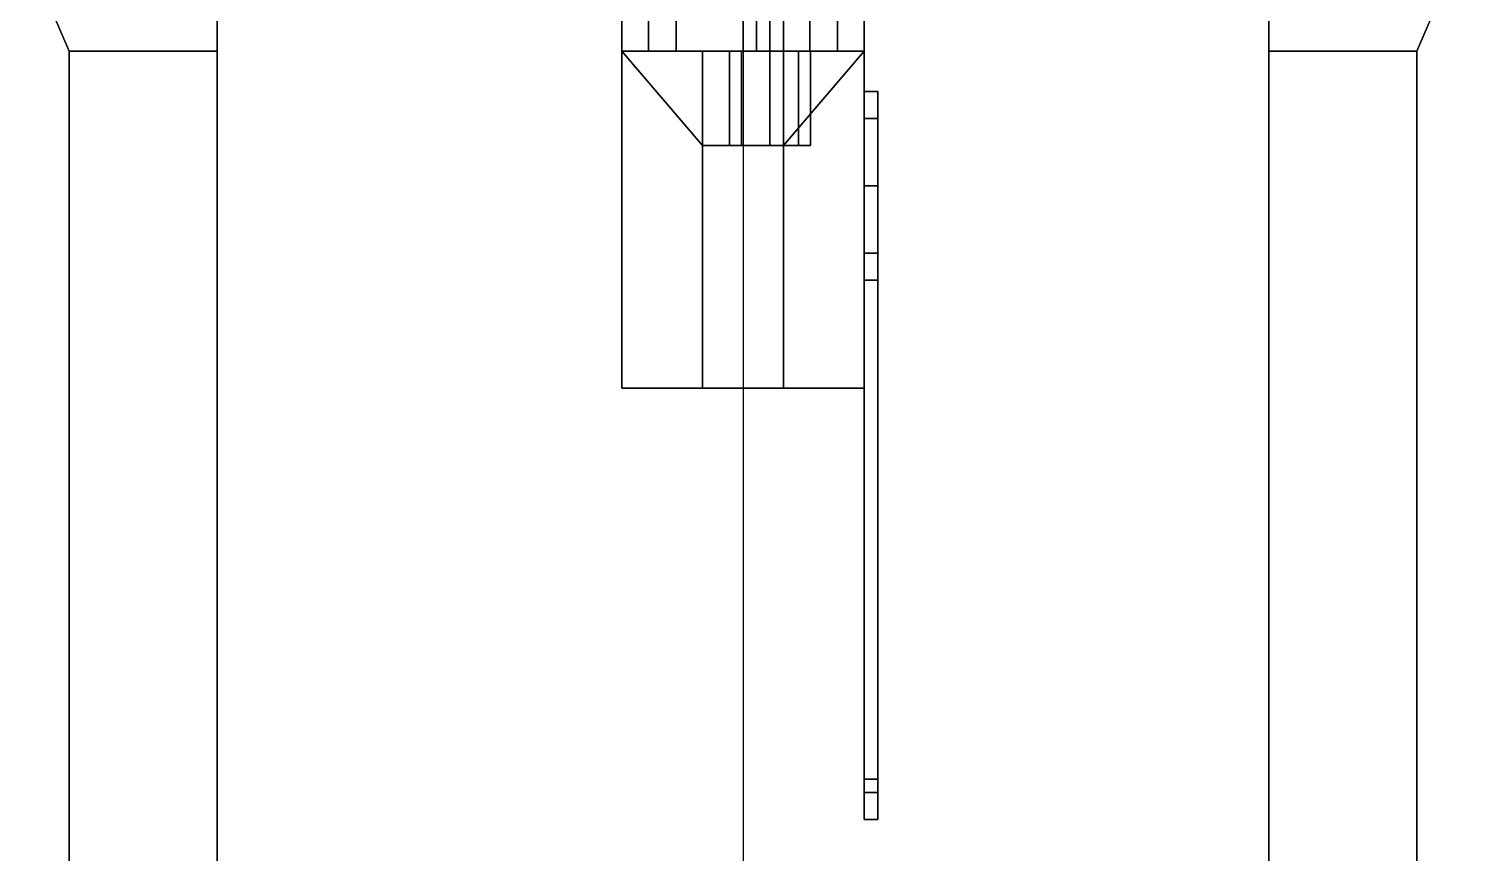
# Model space of a CAD drawing. Header units: millimetres. Extents: x -0.8 to 1, y -3.1 to 9.
# Drawn here: x -0.53 to 0.53, y -1.155 to -0.543 of the extents above; entities that cross this region are included whole.
import ezdxf

# ---------------------------------------------------------------- set-up
doc = ezdxf.new("R2010")
doc.units = ezdxf.units.MM
for name, color, linetype in [('gun', 1, 'Continuous'), ('sleeve', 5, 'Continuous'), ('tmp', 4, 'Continuous'), ('trail', 6, 'Continuous'), ('trail2', 6, 'Continuous')]:
    doc.layers.add(name, color=color, linetype=linetype)

msp = doc.modelspace()

# ---------------------------------------------------------------- linework, layer by layer
at = {"layer": 'gun'}
for points in [[(-0.0495, -0.06, 0.7595), (-0.07, -0.06, 0.71), (-0.07, -0.56, 0.71), (-0.0495, -0.56, 0.7595)], [(-0.07, -0.06, 0.71), (-0.0495, -0.06, 0.6605), (-0.0495, -0.56, 0.6605), (-0.07, -0.56, 0.71)], [(0, -0.06, 0.78), (-0.0495, -0.06, 0.7595), (-0.0495, -0.56, 0.7595), (0, -0.56, 0.78)], [(-0.0495, -0.06, 0.6605), (0, -0.06, 0.64), (0, -0.56, 0.64), (-0.0495, -0.56, 0.6605)], [(0.0495, -0.06, 0.7595), (0, -0.06, 0.78), (0, -0.56, 0.78), (0.0495, -0.56, 0.7595)], [(0, -0.06, 0.64), (0.0495, -0.06, 0.6605), (0.0495, -0.56, 0.6605), (0, -0.56, 0.64)], [(0.02, -0.06, 0.87), (0.01, -0.06, 0.86), (0.01, -0.56, 0.86), (0.02, -0.56, 0.87)], [(0.01, -0.06, 0.86), (0.02, -0.06, 0.85), (0.02, -0.56, 0.85), (0.01, -0.56, 0.86)], [(0.03, -0.06, 0.86), (0.02, -0.06, 0.87), (0.02, -0.56, 0.87), (0.03, -0.56, 0.86)], [(0.02, -0.06, 0.85), (0.03, -0.06, 0.86), (0.03, -0.56, 0.86), (0.02, -0.56, 0.85)], [(0.07, -0.06, 0.71), (0.0495, -0.06, 0.7595), (0.0495, -0.56, 0.7595), (0.07, -0.56, 0.71)], [(0.0495, -0.06, 0.6605), (0.07, -0.06, 0.71), (0.07, -0.56, 0.71), (0.0495, -0.56, 0.6605)], [(-0.09, -0.56, 0.61), (-0.09, -0.81, 0.61), (-0.09, -0.81, 0.85), (-0.09, -0.56, 0.85)], [(-0.09, -0.56, 0.85), (-0.09, -0.81, 0.85), (-0.03, -0.81, 0.85), (-0.03, -0.63, 0.85)], [(0.09, -0.56, 0.61), (0.03, -0.56, 0.54), (-0.03, -0.56, 0.54), (-0.09, -0.56, 0.61)], [(-0.03, -0.56, 0.54), (-0.03, -0.81, 0.54), (-0.09, -0.81, 0.61), (-0.09, -0.56, 0.61)], [(0.09, -0.56, 0.85), (0.09, -0.56, 0.61), (-0.09, -0.56, 0.61), (-0.09, -0.56, 0.85)], [(-0.09, -0.56, 0.85), (-0.03, -0.63, 0.85), (0.03, -0.63, 0.85), (0.09, -0.56, 0.85)], [(0.03, -0.56, 0.54), (0.03, -0.81, 0.54), (-0.03, -0.81, 0.54), (-0.03, -0.56, 0.54)], [(-0.01, -0.56, 0.85), (-0.01, -0.63, 0.85), (-0.01, -0.63, 0.86), (-0.01, -0.56, 0.86)], [(0.05, -0.56, 0.86), (0.05, -0.56, 0.85), (-0.01, -0.56, 0.85), (-0.01, -0.56, 0.86)], [(-0.0012, -0.56, 0.8812), (-0.01, -0.56, 0.86), (-0.01, -0.63, 0.86), (-0.0012, -0.63, 0.8812)], [(0.0412, -0.56, 0.8812), (0.05, -0.56, 0.86), (-0.01, -0.56, 0.86), (-0.0012, -0.56, 0.8812)], [(0.02, -0.56, 0.89), (-0.0012, -0.56, 0.8812), (-0.0012, -0.63, 0.8812), (0.02, -0.63, 0.89)], [(0.02, -0.56, 0.89), (0.0412, -0.56, 0.8812), (-0.0012, -0.56, 0.8812), (0.02, -0.56, 0.89)], [(0.0412, -0.56, 0.8812), (0.02, -0.56, 0.89), (0.02, -0.63, 0.89), (0.0412, -0.63, 0.8812)], [(0.03, -0.63, 0.85), (0.03, -0.81, 0.85), (0.09, -0.81, 0.85), (0.09, -0.56, 0.85)], [(0.09, -0.81, 0.61), (0.03, -0.81, 0.54), (0.03, -0.56, 0.54), (0.09, -0.56, 0.61)], [(0.05, -0.56, 0.86), (0.0412, -0.56, 0.8812), (0.0412, -0.63, 0.8812), (0.05, -0.63, 0.86)], [(0.05, -0.63, 0.86), (0.05, -0.63, 0.85), (0.05, -0.56, 0.85), (0.05, -0.56, 0.86)], [(0.09, -0.81, 0.85), (0.09, -0.81, 0.61), (0.09, -0.56, 0.61), (0.09, -0.56, 0.85)], [(-0.03, -0.81, 0.85), (-0.03, -0.81, 0.61), (-0.03, -0.63, 0.61), (-0.03, -0.63, 0.85)], [(-0.03, -0.63, 0.61), (-0.03, -0.81, 0.61), (0.03, -0.81, 0.61), (0.03, -0.63, 0.61)], [(-0.03, -0.63, 0.85), (-0.03, -0.63, 0.61), (0.03, -0.63, 0.61), (0.03, -0.63, 0.85)], [(-0.01, -0.63, 0.86), (-0.01, -0.63, 0.85), (0.05, -0.63, 0.85), (0.05, -0.63, 0.86)], [(-0.0012, -0.63, 0.8812), (-0.01, -0.63, 0.86), (0.05, -0.63, 0.86), (0.0412, -0.63, 0.8812)], [(0.02, -0.63, 0.89), (-0.0012, -0.63, 0.8812), (0.0412, -0.63, 0.8812), (0.02, -0.63, 0.89)], [(0.03, -0.63, 0.61), (0.03, -0.81, 0.61), (0.03, -0.81, 0.85), (0.03, -0.63, 0.85)], [(-0.09, -0.81, 0.85), (-0.09, -0.81, 0.61), (-0.03, -0.81, 0.61), (-0.03, -0.81, 0.85)], [(-0.09, -0.81, 0.61), (-0.03, -0.81, 0.54), (0.03, -0.81, 0.54), (0.09, -0.81, 0.61)], [(0.03, -0.81, 0.85), (0.03, -0.81, 0.61), (0.09, -0.81, 0.61), (0.09, -0.81, 0.85)]]:
    msp.add_3dface(points, dxfattribs=at)
at = {"layer": 'sleeve'}
for points in [[(-0.09, -0.02, 0.53), (-0.09, -0.56, 0.53), (-0.09, -0.56, 0.83), (-0.09, -0.02, 0.83)], [(0.09, -0.02, 0.53), (0.09, -0.56, 0.53), (-0.09, -0.56, 0.53), (-0.09, -0.02, 0.53)], [(-0.09, -0.02, 0.83), (-0.09, -0.56, 0.83), (0.09, -0.56, 0.83), (0.09, -0.02, 0.83)], [(0.09, -0.56, 0.83), (0.09, -0.56, 0.53), (0.09, -0.02, 0.53), (0.09, -0.02, 0.83)], [(-0.09, -0.56, 0.83), (-0.09, -0.56, 0.53), (0.09, -0.56, 0.53), (0.09, -0.56, 0.83)], [(0.09, -0.59, 0.62), (0.09, -0.61, 0.61), (0.09, -0.61, 0.86), (0.09, -0.59, 0.85)], [(0.1, -0.59, 0.85), (0.1, -0.59, 0.62), (0.09, -0.59, 0.62), (0.09, -0.59, 0.85)], [(0.1, -0.59, 0.62), (0.1, -0.61, 0.61), (0.09, -0.61, 0.61), (0.09, -0.59, 0.62)], [(0.09, -0.59, 0.85), (0.09, -0.61, 0.86), (0.1, -0.61, 0.86), (0.1, -0.59, 0.85)], [(0.1, -0.61, 0.86), (0.1, -0.61, 0.61), (0.1, -0.59, 0.62), (0.1, -0.59, 0.85)], [(0.09, -0.61, 0.61), (0.09, -0.66, 0.61), (0.09, -0.71, 0.86), (0.09, -0.61, 0.86)], [(0.1, -0.61, 0.61), (0.1, -0.66, 0.61), (0.09, -0.66, 0.61), (0.09, -0.61, 0.61)], [(0.09, -0.61, 0.86), (0.09, -0.71, 0.86), (0.1, -0.71, 0.86), (0.1, -0.61, 0.86)], [(0.1, -0.71, 0.86), (0.1, -0.66, 0.61), (0.1, -0.61, 0.61), (0.1, -0.61, 0.86)], [(0.09, -0.66, 0.61), (0.09, -0.73, 0.57), (0.09, -1.1, 0.74), (0.09, -0.71, 0.86)], [(0.1, -0.66, 0.61), (0.1, -0.73, 0.57), (0.09, -0.73, 0.57), (0.09, -0.66, 0.61)], [(0.1, -1.1, 0.74), (0.1, -0.73, 0.57), (0.1, -0.66, 0.61), (0.1, -0.71, 0.86)], [(0.09, -0.71, 0.86), (0.09, -1.1, 0.74), (0.1, -1.1, 0.74), (0.1, -0.71, 0.86)], [(0.09, -0.73, 0.57), (0.09, -1.11, 0.57), (0.09, -1.13, 0.59), (0.09, -1.1, 0.74)], [(0.1, -0.73, 0.57), (0.1, -1.11, 0.57), (0.09, -1.11, 0.57), (0.09, -0.73, 0.57)], [(0.1, -1.13, 0.59), (0.1, -1.11, 0.57), (0.1, -0.73, 0.57), (0.1, -1.1, 0.74)], [(0.09, -1.13, 0.59), (0.09, -1.13, 0.59), (0.09, -1.13, 0.71), (0.09, -1.1, 0.74)], [(0.09, -1.1, 0.74), (0.09, -1.13, 0.71), (0.1, -1.13, 0.71), (0.1, -1.1, 0.74)], [(0.1, -1.13, 0.71), (0.1, -1.13, 0.59), (0.1, -1.13, 0.59), (0.1, -1.1, 0.74)], [(0.09, -1.13, 0.59), (0.09, -1.11, 0.57), (0.1, -1.11, 0.57), (0.1, -1.13, 0.59)], [(0.09, -1.13, 0.71), (0.09, -1.13, 0.59), (0.1, -1.13, 0.59), (0.1, -1.13, 0.71)]]:
    msp.add_3dface(points, dxfattribs=at)
at = {"layer": 'tmp'}
msp.add_xline((0, -0.04, 2.23), (0, -1), dxfattribs=at)
at = {"layer": 'trail'}
for points in [[(-0.39, -0.49, 0.29), (-0.39, -0.56, 0.29), (-0.5, -0.56, 0.29), (-0.53, -0.49, 0.29)], [(-0.5, -0.56, 0.45), (-0.39, -0.56, 0.45), (-0.39, -0.49, 0.47), (-0.53, -0.49, 0.47)], [(-0.53, -0.49, 0.29), (-0.5, -0.56, 0.29), (-0.5, -0.56, 0.45), (-0.53, -0.49, 0.47)], [(-0.39, -0.49, 0.47), (-0.39, -0.56, 0.45), (-0.39, -0.56, 0.29), (-0.39, -0.49, 0.29)], [(-0.39, -0.56, 0.29), (-0.39, -2.43, 0.05), (-0.5, -2.43, 0.05), (-0.5, -0.56, 0.29)], [(-0.5, -2.43, 0.15), (-0.39, -2.43, 0.15), (-0.39, -0.56, 0.45), (-0.5, -0.56, 0.45)], [(-0.5, -0.56, 0.29), (-0.5, -2.43, 0.05), (-0.5, -2.43, 0.15), (-0.5, -0.56, 0.45)], [(-0.39, -0.56, 0.45), (-0.39, -2.43, 0.15), (-0.39, -2.43, 0.05), (-0.39, -0.56, 0.29)]]:
    msp.add_3dface(points, dxfattribs=at)
at = {"layer": 'trail2'}
for points in [[(0.39, -0.49, 0.47), (0.39, -0.56, 0.45), (0.39, -0.56, 0.29), (0.39, -0.49, 0.29)], [(0.39, -0.49, 0.29), (0.39, -0.56, 0.29), (0.5, -0.56, 0.29), (0.53, -0.49, 0.29)], [(0.5, -0.56, 0.45), (0.39, -0.56, 0.45), (0.39, -0.49, 0.47), (0.53, -0.49, 0.47)], [(0.53, -0.49, 0.29), (0.5, -0.56, 0.29), (0.5, -0.56, 0.45), (0.53, -0.49, 0.47)], [(0.39, -0.56, 0.45), (0.39, -2.43, 0.15), (0.39, -2.43, 0.05), (0.39, -0.56, 0.29)], [(0.39, -0.56, 0.29), (0.39, -2.43, 0.05), (0.5, -2.43, 0.05), (0.5, -0.56, 0.29)], [(0.5, -2.43, 0.15), (0.39, -2.43, 0.15), (0.39, -0.56, 0.45), (0.5, -0.56, 0.45)], [(0.5, -0.56, 0.29), (0.5, -2.43, 0.05), (0.5, -2.43, 0.15), (0.5, -0.56, 0.45)]]:
    msp.add_3dface(points, dxfattribs=at)

doc.saveas('drawing.dxf')
